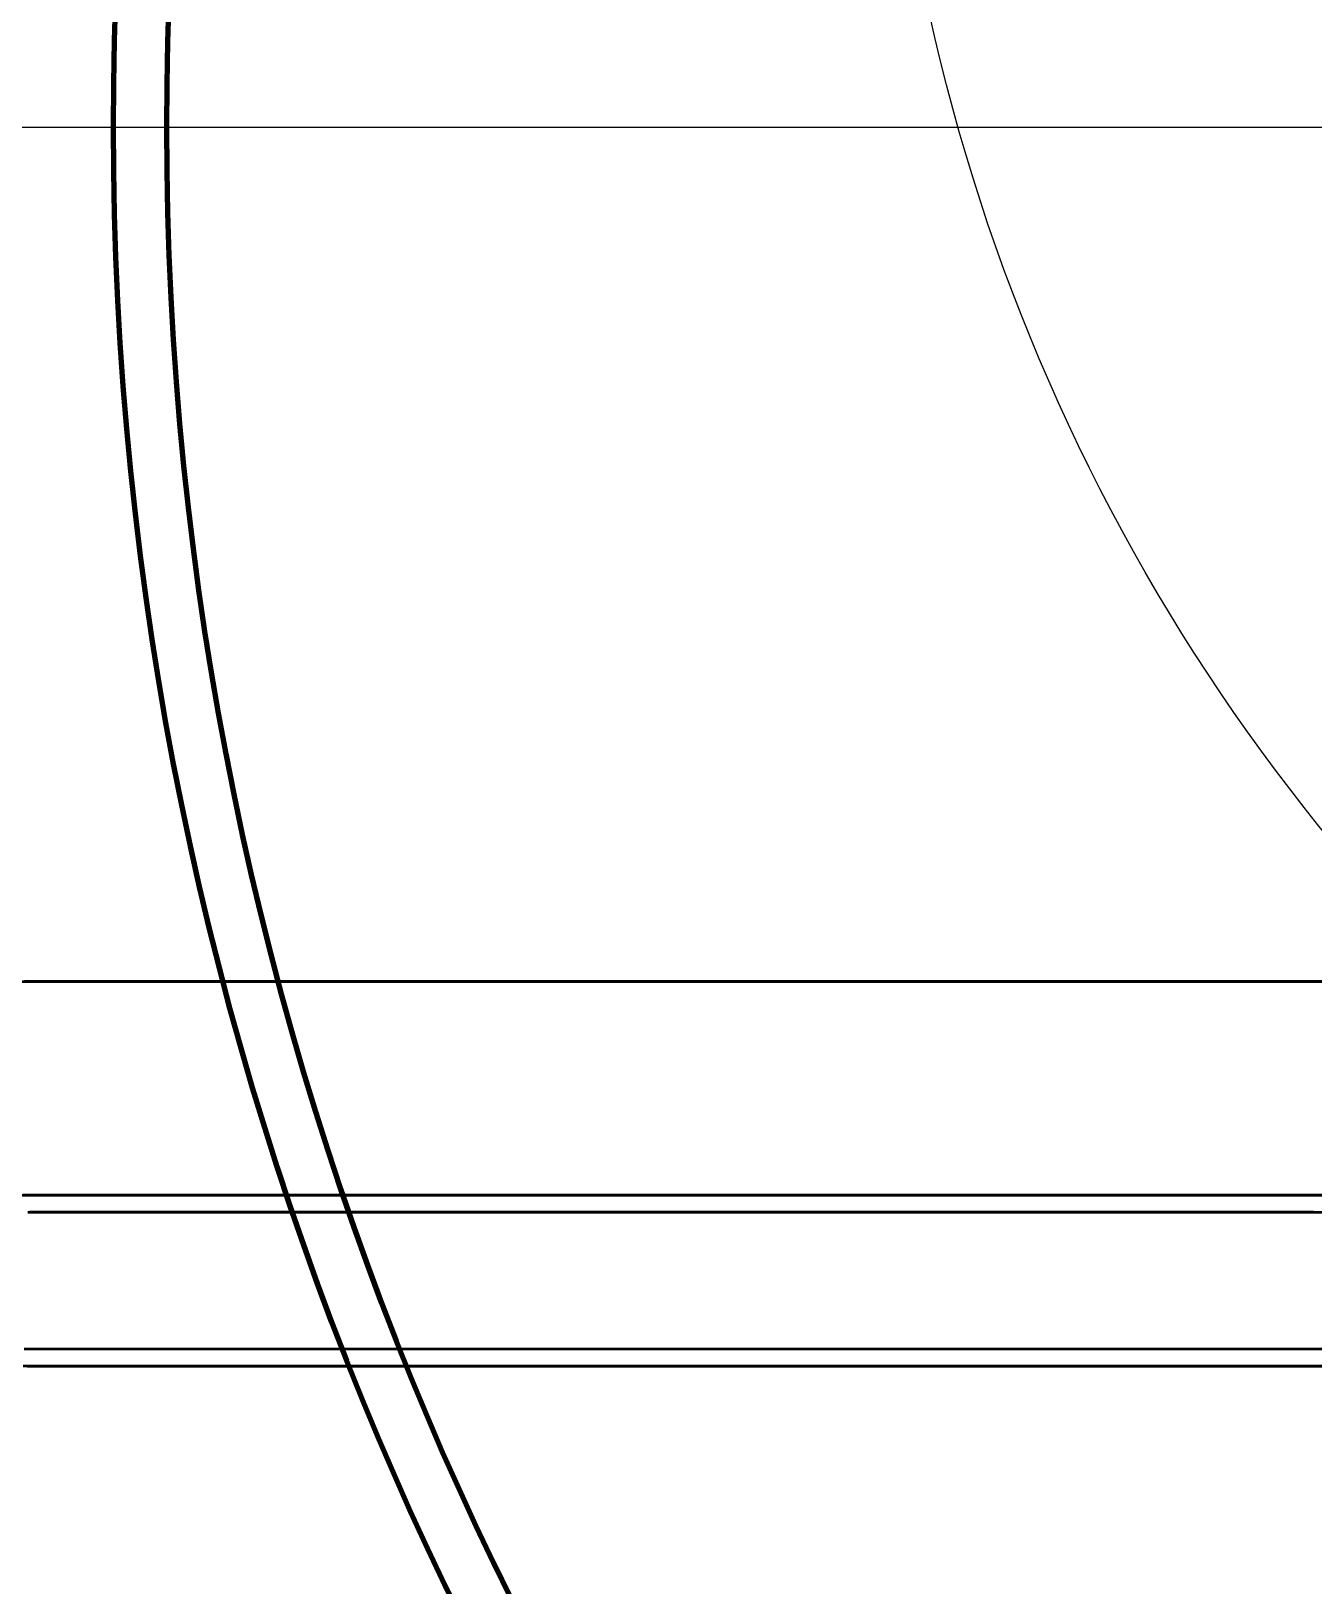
# Model space of a CAD drawing. Header units: millimetres. Extents: x 0 to 2382, y 0 to 420.
# Drawn here: x 294.59 to 299.39, y 225.54 to 231.36 of the extents above; entities that cross this region are included whole.
import ezdxf

# ---------------------------------------------------------------- set-up
doc = ezdxf.new("R2010")
doc.units = ezdxf.units.MM
doc.linetypes.add('IRAM-E-TRAZOS', pattern=[5, 4, -1])
doc.linetypes.add('IRAM-F-TRAZO-PUNTO', pattern=[20, 15, -2, 1, -2])
for name, color, linetype, lineweight in [('01-VISIBLE', 7, 'CONTINUOUS', 70), ('02-OCULTA', 4, 'IRAM-E-TRAZOS', 35), ('03-EJE', 1, 'IRAM-F-TRAZO-PUNTO', 18), ('04-COTA', 3, 'CONTINUOUS', 18), ('08-FINA', 5, 'CONTINUOUS', 18)]:
    doc.layers.add(name, color=color, linetype=linetype, lineweight=lineweight)
doc.styles.add('ISO3098', font='isocpeur.ttf')
doc.dimstyles.new('FLAMA-IRAM', dxfattribs={"dimtxt": 3.5, "dimasz": 3.5, "dimexe": 2, "dimexo": 1.5, "dimgap": 1, "dimtad": 1, "dimdec": 1, "dimtxsty": 'ISO3098', "dimblk": 'IRAM_FLECHA', "dimblk1": 'IRAM_FLECHA', "dimblk2": 'IRAM_FLECHA', "dimcen": 2.5, "dimclrd": 256, "dimclre": 256, "dimclrt": 256, "dimazin": 3, "dimtfac": 1, "dimtmove": 0, "dimatfit": 3, "dimlwd": 18, "dimlwe": 18})

# ---------------------------------------------------------------- blocks, each defined once
blk = doc.blocks.new('IRAM_FLECHA')
blk.add_solid([(0, 0), (-1, 0.125), (-1, -0.125)])

msp = doc.modelspace()

# ---------------------------------------------------------------- linework, layer by layer
at = {"layer": '01-VISIBLE'}
for radius in [17.5, 12.6, 12.4]:
    msp.add_circle((307.5, 231), radius, dxfattribs=at)
at = {"layer": '02-OCULTA'}
for points in [[(294.5173, 227.8), (294.5941, 227.8), (294.6709, 227.8), (294.7477, 227.8), (294.8245, 227.8), (294.9013, 227.8), (294.9781, 227.8), (295.0549, 227.8), (295.1317, 227.8), (295.2085, 227.8), (295.2853, 227.8), (295.3621, 227.8), (295.4389, 227.8), (295.5157, 227.8), (295.5925, 227.8), (295.6693, 227.8), (295.7461, 227.8), (295.8229, 227.8), (295.8997, 227.8), (295.9765, 227.8), (296.0533, 227.8), (296.1301, 227.8), (296.2069, 227.8), (296.2837, 227.8), (296.3605, 227.8), (296.4373, 227.8), (296.5141, 227.8), (296.5909, 227.8), (296.6677, 227.8), (296.7445, 227.8), (296.8213, 227.8), (296.8981, 227.8), (296.9749, 227.8), (297.0517, 227.8), (297.1285, 227.8), (297.2053, 227.8), (297.2821, 227.8), (297.3589, 227.8), (297.4357, 227.8), (297.5125, 227.8), (297.5893, 227.8), (297.6661, 227.8), (297.7429, 227.8), (297.8197, 227.8), (297.8965, 227.8), (297.9733, 227.8), (298.0501, 227.8), (298.1269, 227.8), (298.2037, 227.8), (298.2805, 227.8), (298.3573, 227.8), (298.4341, 227.8), (298.5109, 227.8), (298.5877, 227.8), (298.6645, 227.8), (298.7413, 227.8), (298.8181, 227.8), (298.8949, 227.8), (298.9717, 227.8), (299.0485, 227.8), (299.1253, 227.8), (299.2021, 227.8), (299.2789, 227.8), (299.3557, 227.8), (299.4325, 227.8)], [(299.42, 227.8), (299.37, 227.8), (299.3199, 227.8), (299.2699, 227.8), (299.2199, 227.8), (299.1698, 227.8), (299.1198, 227.8), (299.0698, 227.8), (299.0197, 227.8), (298.9697, 227.8), (298.9197, 227.8), (298.8696, 227.8), (298.8196, 227.8), (298.7696, 227.8), (298.7195, 227.8), (298.6695, 227.8), (298.6195, 227.8), (298.5694, 227.8), (298.5194, 227.8), (298.4694, 227.8), (298.4193, 227.8), (298.3693, 227.8), (298.3193, 227.8), (298.2692, 227.8), (298.2192, 227.8), (298.1692, 227.8), (298.1191, 227.8), (298.0691, 227.8), (298.0191, 227.8), (297.969, 227.8), (297.919, 227.8), (297.869, 227.8), (297.8189, 227.8), (297.7689, 227.8), (297.7189, 227.8), (297.6689, 227.8), (297.6188, 227.8), (297.5688, 227.8), (297.5188, 227.8), (297.4687, 227.8), (297.4187, 227.8), (297.3687, 227.8), (297.3186, 227.8), (297.2686, 227.8), (297.2186, 227.8), (297.1685, 227.8), (297.1185, 227.8), (297.0685, 227.8), (297.0184, 227.8), (296.9684, 227.8), (296.9184, 227.8), (296.8683, 227.8), (296.8183, 227.8), (296.7683, 227.8), (296.7182, 227.8), (296.6682, 227.8), (296.6182, 227.8), (296.5681, 227.8), (296.5181, 227.8), (296.4681, 227.8), (296.418, 227.8), (296.368, 227.8), (296.318, 227.8), (296.2679, 227.8), (296.2179, 227.8), (296.1679, 227.8), (296.1178, 227.8), (296.0678, 227.8), (296.0178, 227.8), (295.9677, 227.8), (295.9177, 227.8), (295.8677, 227.8), (295.8176, 227.8), (295.7676, 227.8), (295.7176, 227.8), (295.6675, 227.8), (295.6175, 227.8), (295.5675, 227.8), (295.5175, 227.8), (295.4674, 227.8), (295.4174, 227.8), (295.3674, 227.8), (295.3173, 227.8), (295.2673, 227.8), (295.2173, 227.8), (295.1672, 227.8), (295.1172, 227.8), (295.0672, 227.8), (295.0171, 227.8), (294.9671, 227.8), (294.9171, 227.8), (294.867, 227.8), (294.817, 227.8), (294.767, 227.8), (294.7169, 227.8), (294.6669, 227.8), (294.6169, 227.8), (294.5668, 227.8)], [(299.4345, 227.8), (299.3844, 227.8), (299.3344, 227.8), (299.2843, 227.8), (299.2342, 227.8), (299.1841, 227.8), (299.134, 227.8), (299.0839, 227.8), (299.0338, 227.8), (298.9837, 227.8), (298.9336, 227.8), (298.8835, 227.8), (298.8334, 227.8), (298.7833, 227.8), (298.7332, 227.8), (298.6831, 227.8), (298.633, 227.8), (298.5829, 227.8), (298.5328, 227.8), (298.4827, 227.8), (298.4326, 227.8), (298.3825, 227.8), (298.3324, 227.8), (298.2823, 227.8), (298.2322, 227.8), (298.1821, 227.8), (298.1321, 227.8), (298.082, 227.8), (298.0319, 227.8), (297.9818, 227.8), (297.9317, 227.8), (297.8816, 227.8), (297.8315, 227.8), (297.7814, 227.8), (297.7313, 227.8), (297.6812, 227.8), (297.6311, 227.8), (297.581, 227.8), (297.5309, 227.8), (297.4808, 227.8), (297.4307, 227.8), (297.3806, 227.8), (297.3305, 227.8), (297.2804, 227.8), (297.2303, 227.8), (297.1802, 227.8), (297.1301, 227.8), (297.08, 227.8), (297.0299, 227.8), (296.9798, 227.8), (296.9298, 227.8), (296.8797, 227.8), (296.8296, 227.8), (296.7795, 227.8), (296.7294, 227.8), (296.6793, 227.8), (296.6292, 227.8), (296.5791, 227.8), (296.529, 227.8), (296.4789, 227.8), (296.4288, 227.8), (296.3787, 227.8), (296.3286, 227.8), (296.2785, 227.8), (296.2284, 227.8), (296.1783, 227.8), (296.1282, 227.8), (296.0781, 227.8), (296.028, 227.8), (295.9779, 227.8), (295.9278, 227.8), (295.8777, 227.8), (295.8276, 227.8), (295.7775, 227.8), (295.7275, 227.8), (295.6774, 227.8), (295.6273, 227.8), (295.5772, 227.8), (295.5271, 227.8), (295.477, 227.8), (295.4269, 227.8), (295.3768, 227.8), (295.3267, 227.8), (295.2766, 227.8), (295.2265, 227.8), (295.1764, 227.8), (295.1263, 227.8), (295.0762, 227.8), (295.0261, 227.8), (294.976, 227.8), (294.9259, 227.8), (294.8758, 227.8), (294.8257, 227.8), (294.7756, 227.8), (294.7255, 227.8), (294.6754, 227.8), (294.6253, 227.8), (294.5752, 227.8)], [(294.5765, 227.8), (294.6549, 227.8), (294.7333, 227.8), (294.8117, 227.8), (294.8901, 227.8), (294.9685, 227.8), (295.0469, 227.8), (295.1253, 227.8), (295.2037, 227.8), (295.2821, 227.8), (295.3605, 227.8), (295.4389, 227.8), (295.5173, 227.8), (295.5957, 227.8), (295.6741, 227.8), (295.7525, 227.8), (295.8309, 227.8), (295.9093, 227.8), (295.9877, 227.8), (296.0661, 227.8), (296.1445, 227.8), (296.2229, 227.8), (296.3013, 227.8), (296.3797, 227.8), (296.4581, 227.8), (296.5365, 227.8), (296.6149, 227.8), (296.6933, 227.8), (296.7717, 227.8), (296.8501, 227.8), (296.9285, 227.8), (297.0069, 227.8), (297.0853, 227.8), (297.1637, 227.8), (297.2421, 227.8), (297.3205, 227.8), (297.3989, 227.8), (297.4773, 227.8), (297.5557, 227.8), (297.6341, 227.8), (297.7125, 227.8), (297.7909, 227.8), (297.8693, 227.8), (297.9477, 227.8), (298.0261, 227.8), (298.1045, 227.8), (298.1829, 227.8), (298.2613, 227.8), (298.3397, 227.8), (298.4181, 227.8), (298.4965, 227.8), (298.5749, 227.8), (298.6533, 227.8), (298.7317, 227.8), (298.8101, 227.8), (298.8885, 227.8), (298.9669, 227.8), (299.0453, 227.8), (299.1237, 227.8), (299.2021, 227.8), (299.2805, 227.8), (299.3589, 227.8), (299.4373, 227.8)], [(294.5173, 227), (294.5941, 227), (294.6709, 227), (294.7477, 227), (294.8245, 227), (294.9013, 227), (294.9781, 227), (295.0549, 227), (295.1317, 227), (295.2085, 227), (295.2853, 227), (295.3621, 227), (295.4389, 227), (295.5157, 227), (295.5925, 227), (295.6693, 227), (295.7461, 227), (295.8229, 227), (295.8997, 227), (295.9765, 227), (296.0533, 227), (296.1301, 227), (296.2069, 227), (296.2837, 227), (296.3605, 227), (296.4373, 227), (296.5141, 227), (296.5909, 227), (296.6677, 227), (296.7445, 227), (296.8213, 227), (296.8981, 227), (296.9749, 227), (297.0517, 227), (297.1285, 227), (297.2053, 227), (297.2821, 227), (297.3589, 227), (297.4357, 227), (297.5125, 227), (297.5893, 227), (297.6661, 227), (297.7429, 227), (297.8197, 227), (297.8965, 227), (297.9733, 227), (298.0501, 227), (298.1269, 227), (298.2037, 227), (298.2805, 227), (298.3573, 227), (298.4341, 227), (298.5109, 227), (298.5877, 227), (298.6645, 227), (298.7413, 227), (298.8181, 227), (298.8949, 227), (298.9717, 227), (299.0485, 227), (299.1253, 227), (299.2021, 227), (299.2789, 227), (299.3557, 227), (299.4325, 227)], [(299.4125, 227), (299.3625, 227), (299.3125, 227), (299.2625, 227), (299.2125, 227), (299.1625, 227), (299.1125, 227), (299.0625, 227), (299.0125, 227), (298.9625, 227), (298.9125, 227), (298.8625, 227), (298.8125, 227), (298.7625, 227), (298.7125, 227), (298.6625, 227), (298.6125, 227), (298.5625, 227), (298.5125, 227), (298.4625, 227), (298.4125, 227), (298.3625, 227), (298.3125, 227), (298.2625, 227), (298.2125, 227), (298.1625, 227), (298.1125, 227), (298.0625, 227), (298.0125, 227), (297.9625, 227), (297.9125, 227), (297.8625, 227), (297.8125, 227), (297.7625, 227), (297.7125, 227), (297.6625, 227), (297.6125, 227), (297.5625, 227), (297.5125, 227), (297.4625, 227), (297.4125, 227), (297.3625, 227), (297.3125, 227), (297.2625, 227), (297.2125, 227), (297.1625, 227), (297.1125, 227), (297.0625, 227), (297.0125, 227), (296.9625, 227), (296.9125, 227), (296.8625, 227), (296.8125, 227), (296.7625, 227), (296.7125, 227), (296.6625, 227), (296.6125, 227), (296.5625, 227), (296.5125, 227), (296.4625, 227), (296.4125, 227), (296.3625, 227), (296.3125, 227), (296.2625, 227), (296.2125, 227), (296.1625, 227), (296.1125, 227), (296.0625, 227), (296.0125, 227), (295.9625, 227), (295.9125, 227), (295.8625, 227), (295.8125, 227), (295.7625, 227), (295.7125, 227), (295.6625, 227), (295.6125, 227), (295.5625, 227), (295.5125, 227), (295.4625, 227), (295.4125, 227), (295.3625, 227), (295.3125, 227), (295.2625, 227), (295.2125, 227), (295.1625, 227), (295.1125, 227), (295.0625, 227), (295.0125, 227), (294.9625, 227), (294.9125, 227), (294.8625, 227), (294.8125, 227), (294.7625, 227), (294.7125, 227), (294.6625, 227), (294.6125, 227), (294.5625, 227)], [(299.42, 227), (299.37, 227), (299.3199, 227), (299.2699, 227), (299.2199, 227), (299.1698, 227), (299.1198, 227), (299.0698, 227), (299.0197, 227), (298.9697, 227), (298.9197, 227), (298.8696, 227), (298.8196, 227), (298.7696, 227), (298.7195, 227), (298.6695, 227), (298.6195, 227), (298.5694, 227), (298.5194, 227), (298.4694, 227), (298.4193, 227), (298.3693, 227), (298.3193, 227), (298.2692, 227), (298.2192, 227), (298.1692, 227), (298.1191, 227), (298.0691, 227), (298.0191, 227), (297.969, 227), (297.919, 227), (297.869, 227), (297.8189, 227), (297.7689, 227), (297.7189, 227), (297.6689, 227), (297.6188, 227), (297.5688, 227), (297.5188, 227), (297.4687, 227), (297.4187, 227), (297.3687, 227), (297.3186, 227), (297.2686, 227), (297.2186, 227), (297.1685, 227), (297.1185, 227), (297.0685, 227), (297.0184, 227), (296.9684, 227), (296.9184, 227), (296.8683, 227), (296.8183, 227), (296.7683, 227), (296.7182, 227), (296.6682, 227), (296.6182, 227), (296.5681, 227), (296.5181, 227), (296.4681, 227), (296.418, 227), (296.368, 227), (296.318, 227), (296.2679, 227), (296.2179, 227), (296.1679, 227), (296.1178, 227), (296.0678, 227), (296.0178, 227), (295.9677, 227), (295.9177, 227), (295.8677, 227), (295.8176, 227), (295.7676, 227), (295.7176, 227), (295.6675, 227), (295.6175, 227), (295.5675, 227), (295.5175, 227), (295.4674, 227), (295.4174, 227), (295.3674, 227), (295.3173, 227), (295.2673, 227), (295.2173, 227), (295.1672, 227), (295.1172, 227), (295.0672, 227), (295.0171, 227), (294.9671, 227), (294.9171, 227), (294.867, 227), (294.817, 227), (294.767, 227), (294.7169, 227), (294.6669, 227), (294.6169, 227), (294.5668, 227)], [(299.4345, 227), (299.3844, 227), (299.3344, 227), (299.2843, 227), (299.2342, 227), (299.1841, 227), (299.134, 227), (299.0839, 227), (299.0338, 227), (298.9837, 227), (298.9336, 227), (298.8835, 227), (298.8334, 227), (298.7833, 227), (298.7332, 227), (298.6831, 227), (298.633, 227), (298.5829, 227), (298.5328, 227), (298.4827, 227), (298.4326, 227), (298.3825, 227), (298.3324, 227), (298.2823, 227), (298.2322, 227), (298.1821, 227), (298.1321, 227), (298.082, 227), (298.0319, 227), (297.9818, 227), (297.9317, 227), (297.8816, 227), (297.8315, 227), (297.7814, 227), (297.7313, 227), (297.6812, 227), (297.6311, 227), (297.581, 227), (297.5309, 227), (297.4808, 227), (297.4307, 227), (297.3806, 227), (297.3305, 227), (297.2804, 227), (297.2303, 227), (297.1802, 227), (297.1301, 227), (297.08, 227), (297.0299, 227), (296.9798, 227), (296.9298, 227), (296.8797, 227), (296.8296, 227), (296.7795, 227), (296.7294, 227), (296.6793, 227), (296.6292, 227), (296.5791, 227), (296.529, 227), (296.4789, 227), (296.4288, 227), (296.3787, 227), (296.3286, 227), (296.2785, 227), (296.2284, 227), (296.1783, 227), (296.1282, 227), (296.0781, 227), (296.028, 227), (295.9779, 227), (295.9278, 227), (295.8777, 227), (295.8276, 227), (295.7775, 227), (295.7275, 227), (295.6774, 227), (295.6273, 227), (295.5772, 227), (295.5271, 227), (295.477, 227), (295.4269, 227), (295.3768, 227), (295.3267, 227), (295.2766, 227), (295.2265, 227), (295.1764, 227), (295.1263, 227), (295.0762, 227), (295.0261, 227), (294.976, 227), (294.9259, 227), (294.8758, 227), (294.8257, 227), (294.7756, 227), (294.7255, 227), (294.6754, 227), (294.6253, 227), (294.5752, 227)], [(299.4345, 227), (299.3844, 227), (299.3344, 227), (299.2843, 227), (299.2342, 227), (299.1841, 227), (299.134, 227), (299.0839, 227), (299.0338, 227), (298.9837, 227), (298.9336, 227), (298.8835, 227), (298.8334, 227), (298.7833, 227), (298.7332, 227), (298.6831, 227), (298.633, 227), (298.5829, 227), (298.5328, 227), (298.4827, 227), (298.4326, 227), (298.3825, 227), (298.3324, 227), (298.2823, 227), (298.2322, 227), (298.1821, 227), (298.1321, 227), (298.082, 227), (298.0319, 227), (297.9818, 227), (297.9317, 227), (297.8816, 227), (297.8315, 227), (297.7814, 227), (297.7313, 227), (297.6812, 227), (297.6311, 227), (297.581, 227), (297.5309, 227), (297.4808, 227), (297.4307, 227), (297.3806, 227), (297.3305, 227), (297.2804, 227), (297.2303, 227), (297.1802, 227), (297.1301, 227), (297.08, 227), (297.0299, 227), (296.9798, 227), (296.9298, 227), (296.8797, 227), (296.8296, 227), (296.7795, 227), (296.7294, 227), (296.6793, 227), (296.6292, 227), (296.5791, 227), (296.529, 227), (296.4789, 227), (296.4288, 227), (296.3787, 227), (296.3286, 227), (296.2785, 227), (296.2284, 227), (296.1783, 227), (296.1282, 227), (296.0781, 227), (296.028, 227), (295.9779, 227), (295.9278, 227), (295.8777, 227), (295.8276, 227), (295.7775, 227), (295.7275, 227), (295.6774, 227), (295.6273, 227), (295.5772, 227), (295.5271, 227), (295.477, 227), (295.4269, 227), (295.3768, 227), (295.3267, 227), (295.2766, 227), (295.2265, 227), (295.1764, 227), (295.1263, 227), (295.0762, 227), (295.0261, 227), (294.976, 227), (294.9259, 227), (294.8758, 227), (294.8257, 227), (294.7756, 227), (294.7255, 227), (294.6754, 227), (294.6253, 227), (294.5752, 227)], [(294.5765, 227), (294.6549, 227), (294.7333, 227), (294.8117, 227), (294.8901, 227), (294.9685, 227), (295.0469, 227), (295.1253, 227), (295.2037, 227), (295.2821, 227), (295.3605, 227), (295.4389, 227), (295.5173, 227), (295.5957, 227), (295.6741, 227), (295.7525, 227), (295.8309, 227), (295.9093, 227), (295.9877, 227), (296.0661, 227), (296.1445, 227), (296.2229, 227), (296.3013, 227), (296.3797, 227), (296.4581, 227), (296.5365, 227), (296.6149, 227), (296.6933, 227), (296.7717, 227), (296.8501, 227), (296.9285, 227), (297.0069, 227), (297.0853, 227), (297.1637, 227), (297.2421, 227), (297.3205, 227), (297.3989, 227), (297.4773, 227), (297.5557, 227), (297.6341, 227), (297.7125, 227), (297.7909, 227), (297.8693, 227), (297.9477, 227), (298.0261, 227), (298.1045, 227), (298.1829, 227), (298.2613, 227), (298.3397, 227), (298.4181, 227), (298.4965, 227), (298.5749, 227), (298.6533, 227), (298.7317, 227), (298.8101, 227), (298.8885, 227), (298.9669, 227), (299.0453, 227), (299.1237, 227), (299.2021, 227), (299.2805, 227), (299.3589, 227), (299.4373, 227)], [(294.5765, 227), (294.6549, 227), (294.7333, 227), (294.8117, 227), (294.8901, 227), (294.9685, 227), (295.0469, 227), (295.1253, 227), (295.2037, 227), (295.2821, 227), (295.3605, 227), (295.4389, 227), (295.5173, 227), (295.5957, 227), (295.6741, 227), (295.7525, 227), (295.8309, 227), (295.9093, 227), (295.9877, 227), (296.0661, 227), (296.1445, 227), (296.2229, 227), (296.3013, 227), (296.3797, 227), (296.4581, 227), (296.5365, 227), (296.6149, 227), (296.6933, 227), (296.7717, 227), (296.8501, 227), (296.9285, 227), (297.0069, 227), (297.0853, 227), (297.1637, 227), (297.2421, 227), (297.3205, 227), (297.3989, 227), (297.4773, 227), (297.5557, 227), (297.6341, 227), (297.7125, 227), (297.7909, 227), (297.8693, 227), (297.9477, 227), (298.0261, 227), (298.1045, 227), (298.1829, 227), (298.2613, 227), (298.3397, 227), (298.4181, 227), (298.4965, 227), (298.5749, 227), (298.6533, 227), (298.7317, 227), (298.8101, 227), (298.8885, 227), (298.9669, 227), (299.0453, 227), (299.1237, 227), (299.2021, 227), (299.2805, 227), (299.3589, 227), (299.4373, 227)], [(294.5783, 227), (294.6285, 227), (294.6787, 227), (294.7289, 227), (294.7791, 227), (294.8293, 227), (294.8794, 227), (294.9296, 227), (294.9798, 227), (295.03, 227), (295.0802, 227), (295.1304, 227), (295.1805, 227), (295.2307, 227), (295.2809, 227), (295.3311, 227), (295.3813, 227), (295.4315, 227), (295.4816, 227), (295.5318, 227), (295.582, 227), (295.6322, 227), (295.6824, 227), (295.7326, 227), (295.7827, 227), (295.8329, 227), (295.8831, 227), (295.9333, 227), (295.9835, 227), (296.0337, 227), (296.0838, 227), (296.134, 227), (296.1842, 227), (296.2344, 227), (296.2846, 227), (296.3348, 227), (296.3849, 227), (296.4351, 227), (296.4853, 227), (296.5355, 227), (296.5857, 227), (296.6359, 227), (296.6861, 227), (296.7362, 227), (296.7864, 227), (296.8366, 227), (296.8868, 227), (296.937, 227), (296.9872, 227), (297.0373, 227), (297.0875, 227), (297.1377, 227), (297.1879, 227), (297.2381, 227), (297.2883, 227), (297.3384, 227), (297.3886, 227), (297.4388, 227), (297.489, 227), (297.5392, 227), (297.5894, 227), (297.6395, 227), (297.6897, 227), (297.7399, 227), (297.7901, 227), (297.8403, 227), (297.8905, 227), (297.9406, 227), (297.9908, 227), (298.041, 227), (298.0912, 227), (298.1414, 227), (298.1916, 227), (298.2417, 227), (298.2919, 227), (298.3421, 227), (298.3923, 227), (298.4425, 227), (298.4927, 227), (298.5428, 227), (298.593, 227), (298.6432, 227), (298.6934, 227), (298.7436, 227), (298.7938, 227), (298.8439, 227), (298.8941, 227), (298.9443, 227), (298.9945, 227), (299.0447, 227), (299.0949, 227), (299.1451, 227), (299.1952, 227), (299.2454, 227), (299.2956, 227), (299.3458, 227), (299.396, 227)], [(294.5793, 226.936), (294.6295, 226.936), (294.6796, 226.936), (294.7297, 226.936), (294.7798, 226.936), (294.83, 226.936), (294.8801, 226.936), (294.9302, 226.936), (294.9803, 226.936), (295.0305, 226.936), (295.0806, 226.936), (295.1307, 226.936), (295.1809, 226.936), (295.231, 226.936), (295.2811, 226.936), (295.3312, 226.936), (295.3814, 226.936), (295.4315, 226.936), (295.4816, 226.936), (295.5317, 226.936), (295.5819, 226.936), (295.632, 226.936), (295.6821, 226.936), (295.7322, 226.936), (295.7824, 226.936), (295.8325, 226.936), (295.8826, 226.936), (295.9328, 226.936), (295.9829, 226.936), (296.033, 226.936), (296.0831, 226.936), (296.1333, 226.936), (296.1834, 226.936), (296.2335, 226.936), (296.2836, 226.936), (296.3338, 226.936), (296.3839, 226.936), (296.434, 226.936), (296.4841, 226.936), (296.5343, 226.936), (296.5844, 226.936), (296.6345, 226.936), (296.6847, 226.936), (296.7348, 226.936), (296.7849, 226.936), (296.835, 226.936), (296.8852, 226.936), (296.9353, 226.936), (296.9854, 226.936), (297.0355, 226.936), (297.0857, 226.936), (297.1358, 226.936), (297.1859, 226.936), (297.236, 226.936), (297.2862, 226.936), (297.3363, 226.936), (297.3864, 226.936), (297.4366, 226.936), (297.4867, 226.936), (297.5368, 226.936), (297.5869, 226.936), (297.6371, 226.936), (297.6872, 226.936), (297.7373, 226.936), (297.7874, 226.936), (297.8376, 226.936), (297.8877, 226.936), (297.9378, 226.936), (297.9879, 226.936), (298.0381, 226.936), (298.0882, 226.936), (298.1383, 226.936), (298.1884, 226.936), (298.2386, 226.936), (298.2887, 226.936), (298.3388, 226.936), (298.389, 226.936), (298.4391, 226.936), (298.4892, 226.936), (298.5393, 226.936), (298.5895, 226.936), (298.6396, 226.936), (298.6897, 226.936), (298.7398, 226.936), (298.79, 226.936), (298.8401, 226.936), (298.8902, 226.936), (298.9403, 226.936), (298.9905, 226.936), (299.0406, 226.936), (299.0907, 226.936), (299.1409, 226.936), (299.191, 226.936), (299.2411, 226.936), (299.2912, 226.936), (299.3414, 226.936), (299.3915, 226.936), (299.4416, 226.936)], [(299.3946, 226.936), (299.3445, 226.936), (299.2944, 226.936), (299.2443, 226.936), (299.1942, 226.936), (299.1441, 226.936), (299.0941, 226.936), (299.044, 226.936), (298.9939, 226.936), (298.9438, 226.936), (298.8937, 226.936), (298.8436, 226.936), (298.7935, 226.936), (298.7434, 226.936), (298.6933, 226.936), (298.6432, 226.936), (298.5931, 226.936), (298.5431, 226.936), (298.493, 226.936), (298.4429, 226.936), (298.3928, 226.936), (298.3427, 226.936), (298.2926, 226.936), (298.2425, 226.936), (298.1924, 226.936), (298.1423, 226.936), (298.0922, 226.936), (298.0421, 226.936), (297.9921, 226.936), (297.942, 226.936), (297.8919, 226.936), (297.8418, 226.936), (297.7917, 226.936), (297.7416, 226.936), (297.6915, 226.936), (297.6414, 226.936), (297.5913, 226.936), (297.5412, 226.936), (297.4911, 226.936), (297.4411, 226.936), (297.391, 226.936), (297.3409, 226.936), (297.2908, 226.936), (297.2407, 226.936), (297.1906, 226.936), (297.1405, 226.936), (297.0904, 226.936), (297.0403, 226.936), (296.9902, 226.936), (296.9401, 226.936), (296.8901, 226.936), (296.84, 226.936), (296.7899, 226.936), (296.7398, 226.936), (296.6897, 226.936), (296.6396, 226.936), (296.5895, 226.936), (296.5394, 226.936), (296.4893, 226.936), (296.4392, 226.936), (296.3891, 226.936), (296.3391, 226.936), (296.289, 226.936), (296.2389, 226.936), (296.1888, 226.936), (296.1387, 226.936), (296.0886, 226.936), (296.0385, 226.936), (295.9884, 226.936), (295.9383, 226.936), (295.8882, 226.936), (295.8381, 226.936), (295.7881, 226.936), (295.738, 226.936), (295.6879, 226.936), (295.6378, 226.936), (295.5877, 226.936), (295.5376, 226.936), (295.4875, 226.936), (295.4374, 226.936), (295.3873, 226.936), (295.3372, 226.936), (295.2871, 226.936), (295.2371, 226.936), (295.187, 226.936), (295.1369, 226.936), (295.0868, 226.936), (295.0367, 226.936), (294.9866, 226.936), (294.9365, 226.936), (294.8864, 226.936), (294.8363, 226.936), (294.7862, 226.936), (294.7361, 226.936), (294.6861, 226.936), (294.636, 226.936), (294.5859, 226.936)], [(294.5653, 226.424), (294.6445, 226.424), (294.7237, 226.424), (294.8029, 226.424), (294.8821, 226.424), (294.9613, 226.424), (295.0405, 226.424), (295.1197, 226.424), (295.1989, 226.424), (295.2781, 226.424), (295.3573, 226.424), (295.4365, 226.424), (295.5157, 226.424), (295.5949, 226.424), (295.6741, 226.424), (295.7533, 226.424), (295.8325, 226.424), (295.9117, 226.424), (295.9909, 226.424), (296.0701, 226.424), (296.1493, 226.424), (296.2285, 226.424), (296.3077, 226.424), (296.3869, 226.424), (296.4661, 226.424), (296.5453, 226.424), (296.6245, 226.424), (296.7037, 226.424), (296.7829, 226.424), (296.8621, 226.424), (296.9413, 226.424), (297.0205, 226.424), (297.0997, 226.424), (297.1789, 226.424), (297.2581, 226.424), (297.3373, 226.424), (297.4165, 226.424), (297.4957, 226.424), (297.5749, 226.424), (297.6541, 226.424), (297.7333, 226.424), (297.8125, 226.424), (297.8917, 226.424), (297.9709, 226.424), (298.0501, 226.424), (298.1293, 226.424), (298.2085, 226.424), (298.2877, 226.424), (298.3669, 226.424), (298.4461, 226.424), (298.5253, 226.424), (298.6045, 226.424), (298.6837, 226.424), (298.7629, 226.424), (298.8421, 226.424), (298.9213, 226.424), (299.0005, 226.424), (299.0797, 226.424), (299.1589, 226.424), (299.2381, 226.424), (299.3173, 226.424), (299.3965, 226.424)], [(294.5793, 226.424), (294.6295, 226.424), (294.6796, 226.424), (294.7297, 226.424), (294.7798, 226.424), (294.83, 226.424), (294.8801, 226.424), (294.9302, 226.424), (294.9803, 226.424), (295.0305, 226.424), (295.0806, 226.424), (295.1307, 226.424), (295.1809, 226.424), (295.231, 226.424), (295.2811, 226.424), (295.3312, 226.424), (295.3814, 226.424), (295.4315, 226.424), (295.4816, 226.424), (295.5317, 226.424), (295.5819, 226.424), (295.632, 226.424), (295.6821, 226.424), (295.7322, 226.424), (295.7824, 226.424), (295.8325, 226.424), (295.8826, 226.424), (295.9328, 226.424), (295.9829, 226.424), (296.033, 226.424), (296.0831, 226.424), (296.1333, 226.424), (296.1834, 226.424), (296.2335, 226.424), (296.2836, 226.424), (296.3338, 226.424), (296.3839, 226.424), (296.434, 226.424), (296.4841, 226.424), (296.5343, 226.424), (296.5844, 226.424), (296.6345, 226.424), (296.6847, 226.424), (296.7348, 226.424), (296.7849, 226.424), (296.835, 226.424), (296.8852, 226.424), (296.9353, 226.424), (296.9854, 226.424), (297.0355, 226.424), (297.0857, 226.424), (297.1358, 226.424), (297.1859, 226.424), (297.236, 226.424), (297.2862, 226.424), (297.3363, 226.424), (297.3864, 226.424), (297.4366, 226.424), (297.4867, 226.424), (297.5368, 226.424), (297.5869, 226.424), (297.6371, 226.424), (297.6872, 226.424), (297.7373, 226.424), (297.7874, 226.424), (297.8376, 226.424), (297.8877, 226.424), (297.9378, 226.424), (297.9879, 226.424), (298.0381, 226.424), (298.0882, 226.424), (298.1383, 226.424), (298.1884, 226.424), (298.2386, 226.424), (298.2887, 226.424), (298.3388, 226.424), (298.389, 226.424), (298.4391, 226.424), (298.4892, 226.424), (298.5393, 226.424), (298.5895, 226.424), (298.6396, 226.424), (298.6897, 226.424), (298.7398, 226.424), (298.79, 226.424), (298.8401, 226.424), (298.8902, 226.424), (298.9403, 226.424), (298.9905, 226.424), (299.0406, 226.424), (299.0907, 226.424), (299.1409, 226.424), (299.191, 226.424), (299.2411, 226.424), (299.2912, 226.424), (299.3414, 226.424), (299.3915, 226.424), (299.4416, 226.424)], [(299.4125, 226.36), (299.3625, 226.36), (299.3125, 226.36), (299.2625, 226.36), (299.2125, 226.36), (299.1625, 226.36), (299.1125, 226.36), (299.0625, 226.36), (299.0125, 226.36), (298.9625, 226.36), (298.9125, 226.36), (298.8625, 226.36), (298.8125, 226.36), (298.7625, 226.36), (298.7125, 226.36), (298.6625, 226.36), (298.6125, 226.36), (298.5625, 226.36), (298.5125, 226.36), (298.4625, 226.36), (298.4125, 226.36), (298.3625, 226.36), (298.3125, 226.36), (298.2625, 226.36), (298.2125, 226.36), (298.1625, 226.36), (298.1125, 226.36), (298.0625, 226.36), (298.0125, 226.36), (297.9625, 226.36), (297.9125, 226.36), (297.8625, 226.36), (297.8125, 226.36), (297.7625, 226.36), (297.7125, 226.36), (297.6625, 226.36), (297.6125, 226.36), (297.5625, 226.36), (297.5125, 226.36), (297.4625, 226.36), (297.4125, 226.36), (297.3625, 226.36), (297.3125, 226.36), (297.2625, 226.36), (297.2125, 226.36), (297.1625, 226.36), (297.1125, 226.36), (297.0625, 226.36), (297.0125, 226.36), (296.9625, 226.36), (296.9125, 226.36), (296.8625, 226.36), (296.8125, 226.36), (296.7625, 226.36), (296.7125, 226.36), (296.6625, 226.36), (296.6125, 226.36), (296.5625, 226.36), (296.5125, 226.36), (296.4625, 226.36), (296.4125, 226.36), (296.3625, 226.36), (296.3125, 226.36), (296.2625, 226.36), (296.2125, 226.36), (296.1625, 226.36), (296.1125, 226.36), (296.0625, 226.36), (296.0125, 226.36), (295.9625, 226.36), (295.9125, 226.36), (295.8625, 226.36), (295.8125, 226.36), (295.7625, 226.36), (295.7125, 226.36), (295.6625, 226.36), (295.6125, 226.36), (295.5625, 226.36), (295.5125, 226.36), (295.4625, 226.36), (295.4125, 226.36), (295.3625, 226.36), (295.3125, 226.36), (295.2625, 226.36), (295.2125, 226.36), (295.1625, 226.36), (295.1125, 226.36), (295.0625, 226.36), (295.0125, 226.36), (294.9625, 226.36), (294.9125, 226.36), (294.8625, 226.36), (294.8125, 226.36), (294.7625, 226.36), (294.7125, 226.36), (294.6625, 226.36), (294.6125, 226.36), (294.5625, 226.36)], [(299.4345, 226.36), (299.3844, 226.36), (299.3344, 226.36), (299.2843, 226.36), (299.2342, 226.36), (299.1841, 226.36), (299.134, 226.36), (299.0839, 226.36), (299.0338, 226.36), (298.9837, 226.36), (298.9336, 226.36), (298.8835, 226.36), (298.8334, 226.36), (298.7833, 226.36), (298.7332, 226.36), (298.6831, 226.36), (298.633, 226.36), (298.5829, 226.36), (298.5328, 226.36), (298.4827, 226.36), (298.4326, 226.36), (298.3825, 226.36), (298.3324, 226.36), (298.2823, 226.36), (298.2322, 226.36), (298.1821, 226.36), (298.1321, 226.36), (298.082, 226.36), (298.0319, 226.36), (297.9818, 226.36), (297.9317, 226.36), (297.8816, 226.36), (297.8315, 226.36), (297.7814, 226.36), (297.7313, 226.36), (297.6812, 226.36), (297.6311, 226.36), (297.581, 226.36), (297.5309, 226.36), (297.4808, 226.36), (297.4307, 226.36), (297.3806, 226.36), (297.3305, 226.36), (297.2804, 226.36), (297.2303, 226.36), (297.1802, 226.36), (297.1301, 226.36), (297.08, 226.36), (297.0299, 226.36), (296.9798, 226.36), (296.9298, 226.36), (296.8797, 226.36), (296.8296, 226.36), (296.7795, 226.36), (296.7294, 226.36), (296.6793, 226.36), (296.6292, 226.36), (296.5791, 226.36), (296.529, 226.36), (296.4789, 226.36), (296.4288, 226.36), (296.3787, 226.36), (296.3286, 226.36), (296.2785, 226.36), (296.2284, 226.36), (296.1783, 226.36), (296.1282, 226.36), (296.0781, 226.36), (296.028, 226.36), (295.9779, 226.36), (295.9278, 226.36), (295.8777, 226.36), (295.8276, 226.36), (295.7775, 226.36), (295.7275, 226.36), (295.6774, 226.36), (295.6273, 226.36), (295.5772, 226.36), (295.5271, 226.36), (295.477, 226.36), (295.4269, 226.36), (295.3768, 226.36), (295.3267, 226.36), (295.2766, 226.36), (295.2265, 226.36), (295.1764, 226.36), (295.1263, 226.36), (295.0762, 226.36), (295.0261, 226.36), (294.976, 226.36), (294.9259, 226.36), (294.8758, 226.36), (294.8257, 226.36), (294.7756, 226.36), (294.7255, 226.36), (294.6754, 226.36), (294.6253, 226.36), (294.5752, 226.36)], [(294.5765, 226.36), (294.6549, 226.36), (294.7333, 226.36), (294.8117, 226.36), (294.8901, 226.36), (294.9685, 226.36), (295.0469, 226.36), (295.1253, 226.36), (295.2037, 226.36), (295.2821, 226.36), (295.3605, 226.36), (295.4389, 226.36), (295.5173, 226.36), (295.5957, 226.36), (295.6741, 226.36), (295.7525, 226.36), (295.8309, 226.36), (295.9093, 226.36), (295.9877, 226.36), (296.0661, 226.36), (296.1445, 226.36), (296.2229, 226.36), (296.3013, 226.36), (296.3797, 226.36), (296.4581, 226.36), (296.5365, 226.36), (296.6149, 226.36), (296.6933, 226.36), (296.7717, 226.36), (296.8501, 226.36), (296.9285, 226.36), (297.0069, 226.36), (297.0853, 226.36), (297.1637, 226.36), (297.2421, 226.36), (297.3205, 226.36), (297.3989, 226.36), (297.4773, 226.36), (297.5557, 226.36), (297.6341, 226.36), (297.7125, 226.36), (297.7909, 226.36), (297.8693, 226.36), (297.9477, 226.36), (298.0261, 226.36), (298.1045, 226.36), (298.1829, 226.36), (298.2613, 226.36), (298.3397, 226.36), (298.4181, 226.36), (298.4965, 226.36), (298.5749, 226.36), (298.6533, 226.36), (298.7317, 226.36), (298.8101, 226.36), (298.8885, 226.36), (298.9669, 226.36), (299.0453, 226.36), (299.1237, 226.36), (299.2021, 226.36), (299.2805, 226.36), (299.3589, 226.36), (299.4373, 226.36)], [(294.5871, 226.36), (294.6373, 226.36), (294.6874, 226.36), (294.7375, 226.36), (294.7877, 226.36), (294.8378, 226.36), (294.8879, 226.36), (294.9381, 226.36), (294.9882, 226.36), (295.0383, 226.36), (295.0885, 226.36), (295.1386, 226.36), (295.1888, 226.36), (295.2389, 226.36), (295.289, 226.36), (295.3392, 226.36), (295.3893, 226.36), (295.4394, 226.36), (295.4896, 226.36), (295.5397, 226.36), (295.5898, 226.36), (295.64, 226.36), (295.6901, 226.36), (295.7403, 226.36), (295.7904, 226.36), (295.8405, 226.36), (295.8907, 226.36), (295.9408, 226.36), (295.9909, 226.36), (296.0411, 226.36), (296.0912, 226.36), (296.1413, 226.36), (296.1915, 226.36), (296.2416, 226.36), (296.2918, 226.36), (296.3419, 226.36), (296.392, 226.36), (296.4422, 226.36), (296.4923, 226.36), (296.5424, 226.36), (296.5926, 226.36), (296.6427, 226.36), (296.6929, 226.36), (296.743, 226.36), (296.7931, 226.36), (296.8433, 226.36), (296.8934, 226.36), (296.9435, 226.36), (296.9937, 226.36), (297.0438, 226.36), (297.0939, 226.36), (297.1441, 226.36), (297.1942, 226.36), (297.2444, 226.36), (297.2945, 226.36), (297.3446, 226.36), (297.3948, 226.36), (297.4449, 226.36), (297.495, 226.36), (297.5452, 226.36), (297.5953, 226.36), (297.6454, 226.36), (297.6956, 226.36), (297.7457, 226.36), (297.7959, 226.36), (297.846, 226.36), (297.8961, 226.36), (297.9463, 226.36), (297.9964, 226.36), (298.0465, 226.36), (298.0967, 226.36), (298.1468, 226.36), (298.1969, 226.36), (298.2471, 226.36), (298.2972, 226.36), (298.3474, 226.36), (298.3975, 226.36), (298.4476, 226.36), (298.4978, 226.36), (298.5479, 226.36), (298.598, 226.36), (298.6482, 226.36), (298.6983, 226.36), (298.7484, 226.36), (298.7986, 226.36), (298.8487, 226.36), (298.8989, 226.36), (298.949, 226.36), (298.9991, 226.36), (299.0493, 226.36), (299.0994, 226.36), (299.1495, 226.36), (299.1997, 226.36), (299.2498, 226.36), (299.2999, 226.36), (299.3501, 226.36), (299.4002, 226.36)]]:
    msp.add_lwpolyline(points, dxfattribs=at)
for radius in [17.5, 17.5, 17.5, 12.6, 12.6, 12.6, 12.6, 12.6, 12.6, 12.6, 12.4, 12.4, 12.4, 12.4, 12.4, 12.4, 12.4]:
    msp.add_circle((307.5, 231), radius, dxfattribs=at)
at = {"layer": '03-EJE'}
for p, q in [((286, 231), (329, 231)), ((289.7, 231), (325.3, 231))]:
    msp.add_line(p, q, dxfattribs=at)
at = {"layer": '08-FINA'}
msp.add_circle((305.1547, 233), 7.3667, dxfattribs=at)

# ---------------------------------------------------------------- dimensions: what is measured, and where the dimension line sits
at = {"layer": '04-COTA'}
msp.add_linear_dim(base=(290, 204.5), p1=(290, 231), p2=(325, 231), dimstyle='FLAMA-IRAM', override={"dimlfac": 10, "dimpost": '%%c<>'}, dxfattribs=at).render()

doc.saveas('drawing.dxf')
